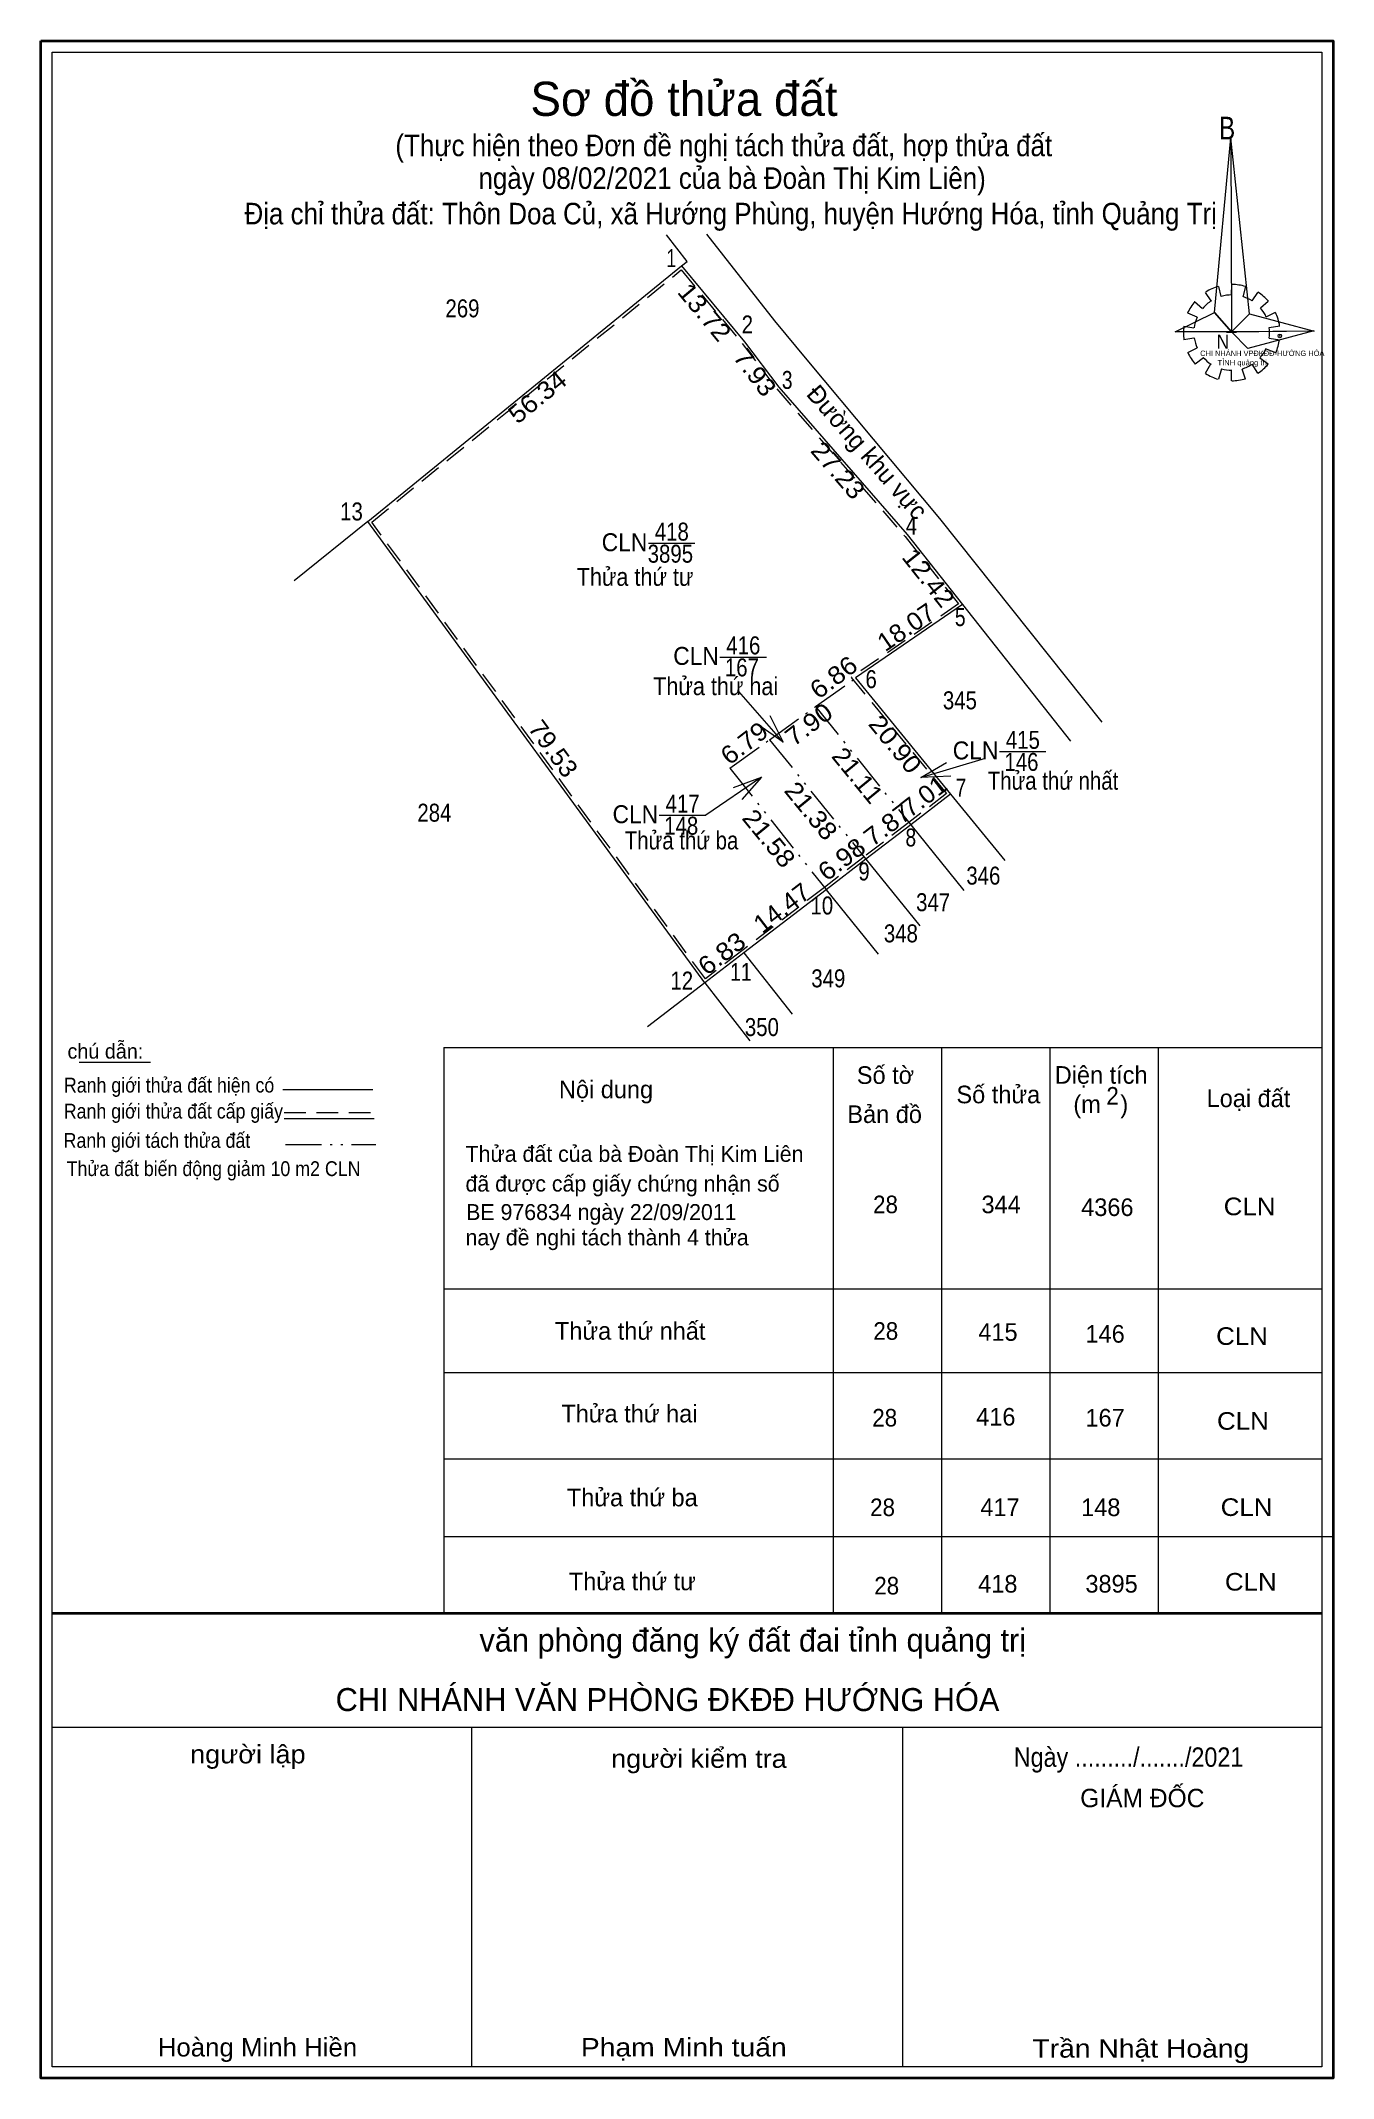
# Model space of a CAD drawing. Header units: metres. Extents: x 533453 to 534660, y 1851091 to 1851862.
# Drawn here: x 533452.8 to 533632.8, y 1851577.9 to 1851861.5 of the extents above.
import ezdxf
from ezdxf.enums import TextEntityAlignment as Align

# ---------------------------------------------------------------- set-up
doc = ezdxf.new("R2010")
doc.units = ezdxf.units.M
doc.header["$PDMODE"] = 32
doc.header["$PDSIZE"] = 0.5
doc.linetypes.add('DASH_DOUBLE_DOT', pattern=[9.2, 5, -1.2, 0.3, -1.2, 0.3, -1.2])
doc.linetypes.add('MEDIUM_DASHED', pattern=[4.5, 3, -1.5])
for name, color, linetype, lineweight in [('1', 7, 'Continuous', 13), ('10', 7, 'Continuous', 13), ('13', 7, 'Continuous', 13), ('17', 7, 'Continuous', 13), ('27', 7, 'Continuous', 13), ('5', 7, 'Continuous', 35), ('54', 7, 'Continuous', 13), ('6', 7, 'Continuous', 13), ('63', 7, 'Continuous', 13)]:
    doc.layers.add(name, color=color, linetype=linetype, lineweight=lineweight)
doc.layers.add('36', color=7, linetype='Continuous')
doc.layers.add('7', color=7, linetype='Continuous')

msp = doc.modelspace()

# ---------------------------------------------------------------- linework, layer by layer
at = {"layer": '1'}
for p, q in [((533615.81, 1851825.3), (533615.03, 1851826.48)), ((533616.82, 1851827.3), (533617.17, 1851825.89)), ((533618.65, 1851826.11), (533618.69, 1851827.57)), ((533620.57, 1851827.3), (533620.22, 1851825.84)), ((533621.53, 1851825.3), (533622.32, 1851826.48)), ((533613.85, 1851823.02), (533612.54, 1851823.56)), ((533613.5, 1851825.2), (533614.59, 1851824.25)), ((533623.76, 1851825.2), (533622.66, 1851824.29)), ((533623.45, 1851823.06), (533624.76, 1851823.7)), ((533611.98, 1851821.79), (533613.41, 1851821.56)), ((533617.95, 1851820.92), (533619.35, 1851820.92)), ((533625.37, 1851821.79), (533623.89, 1851821.56)), ((533613.41, 1851820.1), (533611.98, 1851819.88)), ((533612.54, 1851818.1), (533613.85, 1851818.74)), ((533614.72, 1851817.37), (533613.59, 1851816.46)), ((533622.58, 1851817.37), (533623.76, 1851816.51)), ((533624.8, 1851818.05), (533623.36, 1851818.6)), ((533623.89, 1851820.1), (533625.37, 1851819.88)), ((533615.03, 1851815.23), (533615.77, 1851816.51)), ((533617.25, 1851815.82), (533616.82, 1851814.41)), ((533618.65, 1851814.18), (533618.65, 1851815.6)), ((533620.09, 1851815.82), (533620.53, 1851814.46)), ((533622.32, 1851815.23), (533621.53, 1851816.46)), ((533508.94, 1851721.37), (533631.3, 1851721.37)), ((533508.94, 1851721.37), (533508.94, 1851642.61)), ((533563.16, 1851721.37), (533563.16, 1851642.61)), ((533578.25, 1851721.37), (533578.25, 1851642.61)), ((533593.35, 1851721.37), (533593.35, 1851642.61)), ((533608.44, 1851721.37), (533608.44, 1851642.61)), ((533508.94, 1851687.78), (533631.3, 1851687.78)), ((533508.94, 1851676.11), (533631.3, 1851676.11)), ((533508.94, 1851664.13), (533631.3, 1851664.13)), ((533508.94, 1851653.31), (533632.8, 1851653.31)), ((533452.8, 1851641.06), (533452.8, 1851577.89)), ((533454.41, 1851626.74), (533631.21, 1851626.74)), ((533512.8, 1851626.74), (533512.8, 1851579.5)), ((533572.8, 1851626.74), (533572.8, 1851579.5))]:
    msp.add_line(p, q, dxfattribs=at)
at = {"layer": '1', "lineweight": 35}
msp.add_line((533454.41, 1851642.61), (533631.21, 1851642.61), dxfattribs=at)
at = {"layer": '1'}
for points in [[(533452.8, 1851577.89), (533452.8, 1851861.48), (533632.8, 1851861.48), (533632.8, 1851577.89)], [(533452.8, 1851577.89), (533452.8, 1851861.48), (533632.8, 1851861.48), (533632.8, 1851577.89)], [(533618.56, 1851847.97), (533618.65, 1851820.97), (533616.29, 1851823.66)], [(533618.56, 1851847.97), (533618.65, 1851820.97), (533621.14, 1851823.47)], [(533542.05, 1851830.16), (533550.82, 1851819.61), (533555.61, 1851813.29), (533573.49, 1851792.75), (533581.19, 1851783.01), (533566.28, 1851772.81), (533579.52, 1851756.64), (533573.96, 1851752.37), (533567.72, 1851747.58), (533562.18, 1851743.33), (533550.7, 1851734.52), (533545.28, 1851730.36), (533498.36, 1851794.58)], [(533610.8, 1851820.97), (533616.29, 1851823.66), (533618.65, 1851820.97)], [(533630.17, 1851821.06), (533618.65, 1851820.97), (533621.14, 1851823.47)], [(533630.08, 1851821.11), (533620.92, 1851818.65), (533618.65, 1851820.97)]]:
    msp.add_lwpolyline(points, close=True, dxfattribs=at)
for centre, major_axis, start_param, end_param in [((533618.673, 1851820.875), (6.73, 0), 1.8495599, 2.1390092), ((533618.673, 1851820.875), (5.274, 0), 1.5698559, 1.8561107), ((533618.673, 1851820.875), (6.73, 0), 1.2792421, 1.5633222), ((533618.673, 1851820.875), (5.274, 0), 1.0027091, 1.2755622), ((533618.673, 1851820.875), (6.73, 0), 0.7105624, 0.9968723), ((533618.673, 1851820.875), (6.73, 0), 2.4395818, 2.7240025), ((533618.673, 1851820.875), (5.274, 0), 2.7236855, 3.0151582), ((533618.673, 1851820.875), (5.274, 0), 2.1337354, 2.4449626), ((533618.673, 1851820.875), (5.274, 0), 0.4267838, 0.7064646), ((533618.673, 1851820.875), (6.73, 0), 0.1390515, 0.4339332), ((533618.673, 1851820.875), (6.73, 0), 3.0066793, 3.2913935), ((533618.673, 1851820.875), (5.274, 0), 6.1355839, 6.4161846), ((533618.673, 1851820.875), (6.73, 0), 3.5698864, 3.8569187), ((533618.673, 1851820.875), (5.274, 0), 3.2822995, 3.5610505), ((533618.673, 1851820.875), (5.274, 0), 3.8607757, 4.1325826), ((533618.673, 1851820.875), (5.274, 0), 5.5613733, 5.8395144), ((533618.673, 1851820.875), (6.73, 0), 5.8523029, 6.1383965), ((533618.634, 1851820.835), (6.73, 0), 4.1470906, 4.4365931), ((533618.673, 1851820.875), (5.274, 0), 4.4385468, 4.71314), ((533618.673, 1851820.875), (5.274, 0), 4.9908713, 5.2893316), ((533618.673, 1851820.875), (6.73, 0), 5.2856142, 5.567987), ((533618.673, 1851820.875), (6.73, 0), 4.7130101, 4.9976105)]:
    msp.add_ellipse(centre, major_axis=major_axis, ratio=0.995001, start_param=start_param, end_param=end_param, dxfattribs=at)
msp.add_point((533625.37, 1851820.42), dxfattribs=at)
at = {"layer": '10', "linetype": 'DASH_DOUBLE_DOT'}
for p, q in [((533560.71, 1851768.81), (533566.28, 1851772.81)), ((533554.29, 1851764.21), (533560.71, 1851768.81)), ((533560.71, 1851768.81), (533573.96, 1851752.37)), ((533548.78, 1851760.25), (533554.29, 1851764.21)), ((533554.29, 1851764.21), (533567.72, 1851747.58)), ((533548.78, 1851760.25), (533562.19, 1851743.34))]:
    msp.add_line(p, q, dxfattribs=at)
at = {"layer": '10'}
msp.add_lwpolyline([(533581.19, 1851783.01), (533566.28, 1851772.81), (533579.52, 1851756.64), (533573.96, 1851752.37), (533567.72, 1851747.58), (533562.18, 1851743.33), (533550.7, 1851734.52), (533545.28, 1851730.36), (533498.36, 1851794.58), (533542.05, 1851830.16), (533550.82, 1851819.61), (533555.61, 1851813.29), (533573.49, 1851792.75)], close=True, dxfattribs=at)
at = {"layer": '13'}
for p, q in [((533537.43, 1851791.55), (533543.9, 1851791.55)), ((533547.39, 1851775.72), (533553.86, 1851775.72)), ((533586.32, 1851762.57), (533592.79, 1851762.57)), ((533538.94, 1851753.69), (533545.41, 1851753.69))]:
    msp.add_line(p, q, dxfattribs=at)
at = {"layer": '17'}
msp.add_line((533458.13, 1851719.34), (533468.07, 1851719.34), dxfattribs=at)
at = {"layer": '27'}
for p, q in [((533498.36, 1851794.58), (533488.09, 1851786.33)), ((533581.19, 1851783.01), (533596.22, 1851764)), ((533579.52, 1851756.64), (533587.08, 1851747.41)), ((533573.96, 1851752.37), (533581.34, 1851743.2)), ((533567.72, 1851747.58), (533575.21, 1851738.3)), ((533562.18, 1851743.33), (533569.41, 1851734.34)), ((533550.7, 1851734.52), (533557.43, 1851726)), ((533545.28, 1851730.36), (533537.29, 1851724.23)), ((533545.28, 1851730.36), (533551.57, 1851722.28))]:
    msp.add_line(p, q, dxfattribs=at)
at = {"layer": '5'}
msp.add_lwpolyline([(533452.81, 1851861.5), (533632.81, 1851861.5), (533632.81, 1851577.9), (533452.81, 1851577.9)], close=True, dxfattribs=at)
at = {"layer": '5', "lineweight": 13}
msp.add_lwpolyline([(533454.41, 1851859.9), (533631.21, 1851859.9), (533631.21, 1851579.5), (533454.41, 1851579.5)], close=True, dxfattribs=at)
at = {"layer": '54'}
for p, q in [((533542.85, 1851830.76), (533539.93, 1851834.5)), ((533545.51, 1851834.58), (533554.98, 1851822.51)), ((533542.05, 1851830.16), (533542.85, 1851830.76)), ((533556.21, 1851763.86), (533550.04, 1851770.94)), ((533575.38, 1851758.93), (533584.38, 1851761.63)), ((533553.17, 1851758.98), (533545.41, 1851753.69))]:
    msp.add_line(p, q, dxfattribs=at)
for points in [[(533554.98, 1851822.51), (533559.51, 1851817.09), (533577.99, 1851794.98), (533600.6, 1851766.66)], [(533554.32, 1851767.57), (533556.21, 1851763.86), (533552.82, 1851766.22)], [(533579.54, 1851759.12), (533575.38, 1851758.93), (533578.93, 1851761.05)], [(533549.27, 1851757.54), (533553.17, 1851758.98), (533550.42, 1851755.89)]]:
    msp.add_lwpolyline(points, dxfattribs=at)
at = {"layer": '6'}
for p, q in [((533486.51, 1851715.5), (533499.05, 1851715.5)), ((533486.71, 1851711.48), (533499.23, 1851711.48))]:
    msp.add_line(p, q, dxfattribs=at)
at = {"layer": '6', "linetype": 'MEDIUM_DASHED'}
msp.add_line((533486.71, 1851712.32), (533499.33, 1851712.32), dxfattribs=at)
at = {"layer": '63', "linetype": 'DASH_DOUBLE_DOT'}
msp.add_line((533486.89, 1851707.86), (533499.49, 1851707.86), dxfattribs=at)
at = {"layer": '63', "linetype": 'MEDIUM_DASHED'}
msp.add_lwpolyline([(533542, 1851829.6), (533550.51, 1851819.36), (533555.3, 1851813.04), (533573.18, 1851792.49), (533580.61, 1851783.1), (533565.69, 1851772.89), (533578.95, 1851756.71), (533573.72, 1851752.69), (533567.48, 1851747.9), (533561.94, 1851743.65), (533550.46, 1851734.84), (533545.36, 1851730.93), (533498.91, 1851794.51)], close=True, dxfattribs=at)

# ---------------------------------------------------------------- texts
at = {"layer": '1'}
msp.add_text('Sơ đồ thửa đất', height=4.76, dxfattribs=at).set_placement((533542.39, 1851851.04), align=Align.CENTER)
for s, height, width, p in [('B', 3.169, 0.8, (533616.89, 1851847.76)), ('N', 1.981, 0.9, (533616.57, 1851818.62)), ('CHI NHÁNH VPĐKĐĐ-HƯỚNG HÓA', 0.7498, 0.95, (533614.27, 1851817.62)), ('TỈNH quảng trị', 0.75, 1.05, (533616.69, 1851816.32))]:
    msp.add_text(s, height=height, dxfattribs=dict(at, width=width)).set_placement(p)
for s, height, p in [('văn phòng đăng ký đất đai tỉnh quảng trị', 3.2, (533590.03, 1851637.28)), ('CHI NHÁNH VĂN PHÒNG ĐKĐĐ HƯỚNG HÓA', 3.2, (533586.31, 1851629)), ('GIÁM ĐỐC', 2.56, (533614.87, 1851615.62))]:
    msp.add_text(s, height=height, dxfattribs=at).set_placement(p, align=Align.RIGHT)
for s, width, p in [('người lập', 1.1, (533489.69, 1851621.72)), ('người kiểm tra', 1.1, (533556.69, 1851621.1)), ('Hoàng Minh Hiền', 1.05, (533496.87, 1851580.92)), ('Phạm Minh tuấn', 1.15, (533556.69, 1851580.92)), ('Trần Nhật Hoàng', 1.15, (533621.11, 1851580.76))]:
    msp.add_text(s, height=2.56, dxfattribs=dict(at, width=width)).set_placement(p, align=Align.RIGHT)
at = {"layer": '13', "width": 0.95}
for p in [(533537.28, 1851790.45), (533547.24, 1851774.62), (533586.17, 1851761.47), (533538.79, 1851752.59)]:
    msp.add_text('CLN', height=2.5, dxfattribs=at).set_placement(p, align=Align.RIGHT)
at = {"layer": '13'}
for s, width, p in [('418', 0.85, (533540.69, 1851791.92)), ('3895', 0.85, (533540.49, 1851788.85)), ('Thửa thứ tư', 0.9, (533535.57, 1851785.63)), ('416', 0.85, (533550.65, 1851776.09)), ('167', 0.85, (533550.45, 1851773.02)), ('Thửa thứ hai', 0.9, (533546.8, 1851770.41)), ('415', 0.85, (533589.58, 1851762.94)), ('146', 0.85, (533589.38, 1851759.87)), ('Thửa thứ nhất', 0.85, (533593.78, 1851757.25)), ('417', 0.85, (533542.2, 1851754.06)), ('148', 0.85, (533542, 1851750.99)), ('Thửa thứ ba', 0.85, (533542.05, 1851748.94))]:
    msp.add_text(s, height=2.5, dxfattribs=dict(at, width=width)).set_placement(p, align=Align.CENTER)
at = {"layer": '36', "width": 0.85}
for s, p in [('269', (533511.535, 1851823)), ('345', (533580.81, 1851768.44)), ('284', (533507.625, 1851752.8)), ('346', (533584.08, 1851744.04)), ('347', (533577.08, 1851740.34)), ('348', (533572.59, 1851736)), ('349', (533562.485, 1851729.74)), ('350', (533553.235, 1851722.96))]:
    msp.add_text(s, height=2.5, dxfattribs=at).set_placement(p, align=Align.CENTER)
at = {"layer": '54'}
msp.add_text('Đường khu vực', height=2.5, rotation=311.037, dxfattribs=at).set_placement((533559.29, 1851812.24))
at = {"layer": '6'}
for s, height, p in [('chú dẫn:', 2.057, (533456.53, 1851719.82)), ('Số tờ', 2.45, (533566.46, 1851716.3)), ('Diện tích', 2.45, (533594.02, 1851716.32)), ('Nội dung', 2.45, (533524.97, 1851714.31)), ('Số thửa', 2.45, (533580.33, 1851713.6)), ('Loại đất', 2.45, (533615.17, 1851713.07)), ('Bản đồ', 2.45, (533565.14, 1851710.86)), ('(m   )', 2.45, (533596.61, 1851712.25)), ('Thửa đất của bà Đoàn Thị Kim Liên', 2.221, (533511.97, 1851705.45)), ('đã được cấp giấy chứng nhận số ', 2.221, (533511.96, 1851701.31)), ('BE 976834 ngày 22/09/2011', 2.221, (533512.05, 1851697.35)), ('344', 2.45, (533583.82, 1851698.3)), ('4366', 2.45, (533597.7, 1851697.91)), ('nay đề nghi tách thành 4 thửa', 2.219, (533511.96, 1851693.82)), ('Thửa thứ nhất', 2.45, (533524.41, 1851680.69)), ('415', 2.45, (533583.38, 1851680.54)), ('146', 2.45, (533598.3, 1851680.28)), ('Thửa thứ hai', 2.45, (533525.31, 1851669.18)), ('416', 2.45, (533583.08, 1851668.74)), ('167', 2.45, (533598.3, 1851668.61)), ('Thửa thứ ba', 2.45, (533526.07, 1851657.5)), ('417', 2.45, (533583.66, 1851656.14)), ('148', 2.45, (533597.7, 1851656.14)), ('Thửa thứ tư', 2.45, (533526.35, 1851645.82)), ('418', 2.45, (533583.36, 1851645.49)), ('3895', 2.45, (533598.29, 1851645.49))]:
    msp.add_text(s, height=height, dxfattribs=at).set_placement(p)
for s, height, width, p in [('Ranh giới thửa đất hiện có ', 2.057, 0.9, (533456.03, 1851715.1)), ('2', 2.45, 0.95, (533601.21, 1851713.41)), ('Ranh giới thửa đất cấp giấy', 2.057, 0.9, (533456.01, 1851711.48)), ('Ranh giới tách thửa đất', 2.057, 0.9, (533455.99, 1851707.4)), ('Thửa đất biến động giảm 10 m2 CLN', 2.06, 0.9, (533456.4, 1851703.47)), ('28', 2.45, 0.95, (533568.72, 1851698.3)), ('CLN', 2.45, 1.1, (533617.55, 1851698.02)), ('28', 2.45, 0.95, (533568.76, 1851680.68)), ('CLN', 2.45, 1.1, (533616.49, 1851679.97)), ('28', 2.45, 0.95, (533568.61, 1851668.61)), ('CLN', 2.45, 1.1, (533616.62, 1851668.16)), ('28', 2.45, 0.95, (533568.31, 1851656.14)), ('CLN', 2.45, 1.1, (533617.13, 1851656.16)), ('28', 2.45, 0.95, (533568.89, 1851645.23)), ('CLN', 2.45, 1.1, (533617.72, 1851645.77))]:
    msp.add_text(s, height=height, dxfattribs=dict(at, width=width)).set_placement(p)
at = {"layer": '6', "width": 0.9}
msp.add_text('Ngày ........./......./2021', height=2.7, dxfattribs=at).set_placement((533604.3, 1851621.24), align=Align.CENTER)
at = {"layer": '63'}
for s, width, p in [(' 1', 0.75, (533541.32, 1851829.99)), (' 2', 0.85, (533552, 1851820.76)), (' 3', 0.8, (533557.5, 1851813.04)), (' 13', 0.85, (533497.66, 1851794.73)), (' 4', 0.85, (533574.85, 1851792.77)), (' 5', 0.8, (533581.6, 1851780.02)), (' 6', 0.85, (533569.24, 1851771.39)), (' 7', 0.8, (533581.69, 1851756.28)), (' 8', 0.8, (533574.72, 1851749.35)), (' 9', 0.85, (533568.25, 1851744.62)), (' 10', 0.85, (533563.16, 1851739.88)), (' 11', 0.8, (533551.81, 1851730.65)), (' 12', 0.85, (533543.66, 1851729.43))]:
    msp.add_text(s, height=2.5, dxfattribs=dict(at, width=width)).set_placement(p, align=Align.RIGHT)
for s, rotation, width, p in [('13.72', 309.736, 1.1, (533544.281, 1851822.924)), ('7.93', 307.159, 1.1, (533551.282, 1851814.565)), ('56.34', 39.158, 1.1, (533522.761, 1851810.942)), ('27.23', 311.039, 1.1, (533562.895, 1851800.891)), ('12.42', 308.328, 1.1, (533575.452, 1851785.97)), ('18.07', 34.376, 1.05, (533574.034, 1851778.847)), ('6.86', 37.524, 1.1, (533563.979, 1851771.915)), ('7.90', 37.524, 1.1, (533560.534, 1851765.359)), ('79.53', 306.152, 1.05, (533523.173, 1851762.232)), ('6.79', 37.494, 1.1, (533551.539, 1851762.745)), ('20.90', 309.311, 1.1, (533570.846, 1851762.792)), ('21.11', 309.311, 1.05, (533565.59, 1851758.457)), ('21.38', 309.311, 1.1, (533559.117, 1851753.517)), ('7.01', 37.524, 1.05, (533576.574, 1851755.335)), ('7.87', 37.511, 1.1, (533571.479, 1851751.391)), ('21.58', 309.311, 1.1, (533553.247, 1851749.687)), ('6.98', 37.494, 1.1, (533565.099, 1851746.59)), ('14.47', 37.503, 1.05, (533556.774, 1851739.806)), ('6.83', 37.507, 1.1, (533548.404, 1851733.46))]:
    msp.add_text(s, height=2.5, rotation=rotation, dxfattribs=dict(at, width=width)).set_placement(p, align=Align.CENTER)
at = {"layer": '7', "width": 0.9}
for s, p in [('(Thực hiện theo Đơn đề nghị tách thửa đất, hợp thửa đất ', (533548.425, 1851845.43)), ('ngày 08/02/2021 của bà Đoàn Thị Kim Liên)', (533549.09, 1851840.88)), ('Địa chỉ thửa đất: Thôn Doa Củ, xã Hướng Phùng, huyện Hướng Hóa, tỉnh Quảng Trị', (533548.89, 1851835.94))]:
    msp.add_text(s, height=3, dxfattribs=at).set_placement(p, align=Align.CENTER)

doc.saveas('drawing.dxf')
